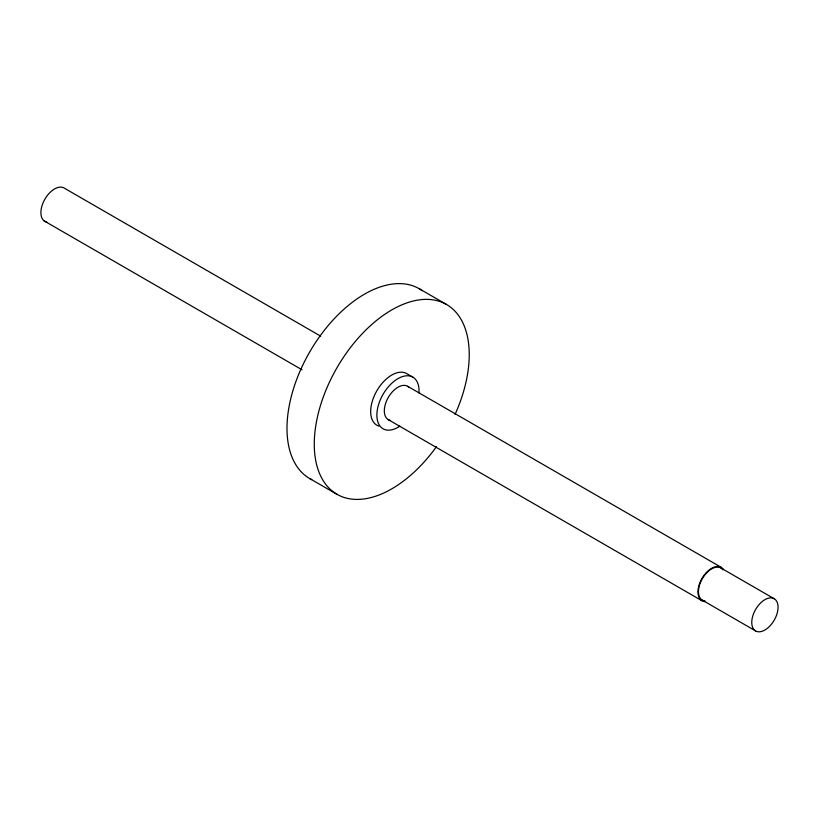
<?xml version="1.0" encoding="UTF-8"?>
<svg xmlns="http://www.w3.org/2000/svg" width="819" height="819" viewBox="0 0 819 819"><rect width="100%" height="100%" fill="white"/><g stroke="black" fill="none" stroke-linecap="round" stroke-linejoin="round"><path stroke-width="1.23" d="M419.267 288.749L446.539 304.494M412.848 377.16L406.654 373.577A29.801 17.209 -60 0 0 375.901 392.496A29.801 17.209 -60 0 0 378.921 426.105M320.618 336.128L64.926 188.503A19.287 11.138 -60 0 0 44.421 199.99A19.287 11.138 -60 0 0 46.806 222.144M407.596 386.271L721.242 567.352M720.894 567.966L774.201 598.74A18.581 10.729 -60 0 1 768.314 627.528A18.581 10.729 -60 0 1 752.211 618.232A18.581 10.729 -60 0 1 774.201 598.74M702.313 600.153L755.62 630.927M44.154 220.905L302.068 369.809M388.308 419.676L701.955 600.757M309.684 478.542L336.957 494.287M399.785 426.156A29.801 17.209 -60 0 1 376.883 415.837A29.801 17.209 -60 0 1 398.556 378.296A29.801 17.209 -60 0 1 418.949 392.966M390.131 420.382A19.287 11.138 -60 0 1 388.308 397.399A19.287 11.138 -60 0 1 409.121 387.489M704.78 601.627A19.287 11.138 -60 0 1 701.955 578.49A19.287 11.138 -60 0 1 723.412 569.369M705.026 600.992A18.581 10.729 -60 0 1 702.313 578.695A18.581 10.729 -60 0 1 722.982 569.901M311.763 479.647A109.582 63.268 -60 0 1 310.196 351.126A109.582 63.268 -60 0 1 422.235 290.663M436.425 446.703A109.582 63.268 -60 0 1 315.888 461.384A109.582 63.268 -60 0 1 407.514 302.692A109.582 63.268 -60 0 1 455.057 414.424"/></g></svg>
